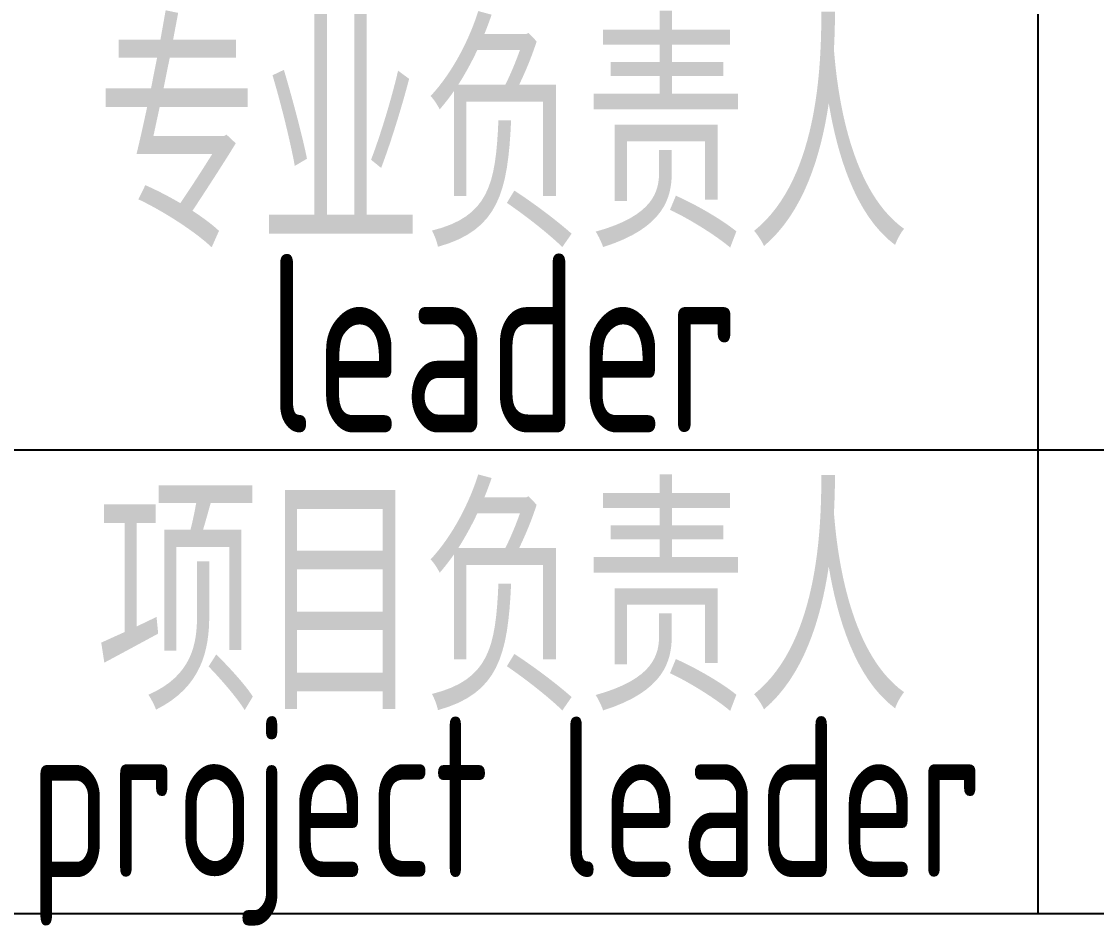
# Model space of a CAD drawing. Extents: x 6250600 to 6678662, y -692028 to -290561.
# Drawn here: x 6442967 to 6444474, y -601677 to -600409 of the extents above; entities that cross this region are included whole.
import ezdxf
from ezdxf.enums import TextEntityAlignment as Align

# ---------------------------------------------------------------- set-up
doc = ezdxf.new("R2010")
doc.units = 0
doc.header["$LTSCALE"] = 1000
doc.header["$MEASUREMENT"] = 0
doc.layers.get('0').update_dxf_attribs({"linetype": 'CONTINUOUS'})
doc.styles.add('AHD', font='sceie.shx', dxfattribs={"width": 0.7, "bigfont": 'sceic.shx'})

msp = doc.modelspace()

# ---------------------------------------------------------------- linework, layer by layer
for p, q in [((6444392.3, -601660.1), (6444392.3, -598410.1)), ((6442892.3, -601010.1), (6460892.3, -601010.1)), ((6442892.3, -601660.1), (6460892.3, -601660.1))]:
    msp.add_line(p, q)

# ---------------------------------------------------------------- texts
at = {"style": 'AHD', "width": 0.8}
for s, height, p in [('专业负责人', 300, (6443642.3, -600560.1)), ('leader', 250, (6443642.3, -600860.1)), ('项目负责人', 300, (6443642.3, -601210.1)), ('project leader', 225, (6443646.3, -601530.1))]:
    msp.add_text(s, height=height, dxfattribs=at).set_placement(p, align=Align.MIDDLE)

doc.saveas('drawing.dxf')
